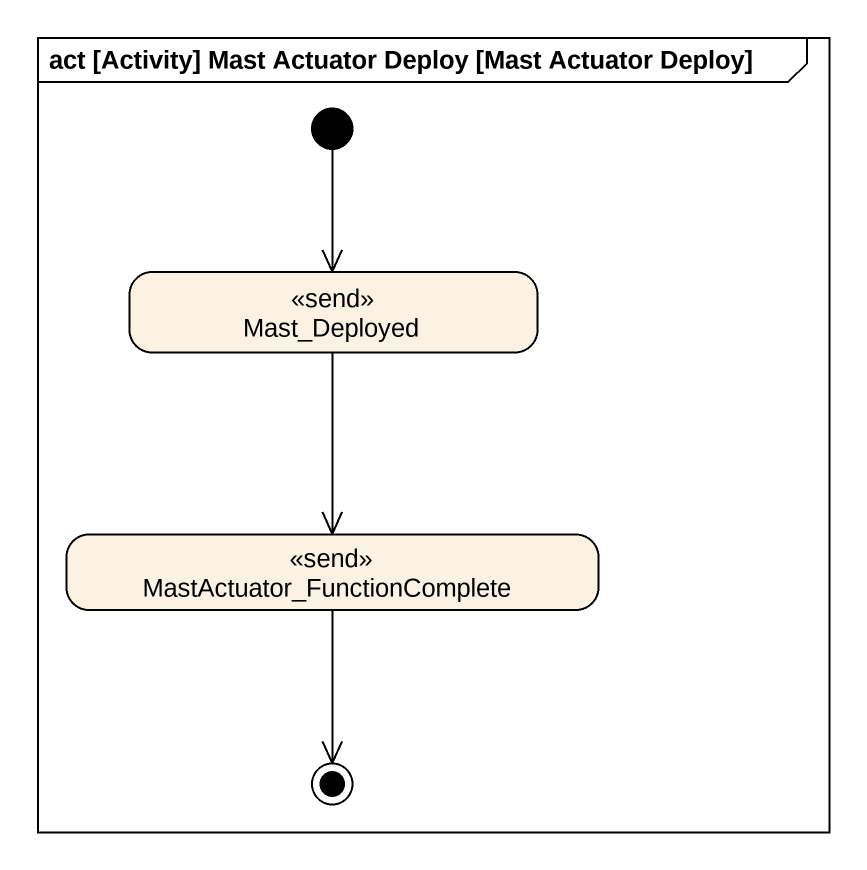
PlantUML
@startuml
mainframe act [Activity] Mast Actuator Deploy [Mast Actuator Deploy]
hide empty description
state Mast_Deployed <<send>>
state "MastActuator_FunctionComplete" as MastActuator <<send>>
[*] --> Mast_Deployed
Mast_Deployed --> MastActuator
MastActuator --> [*]
@enduml
